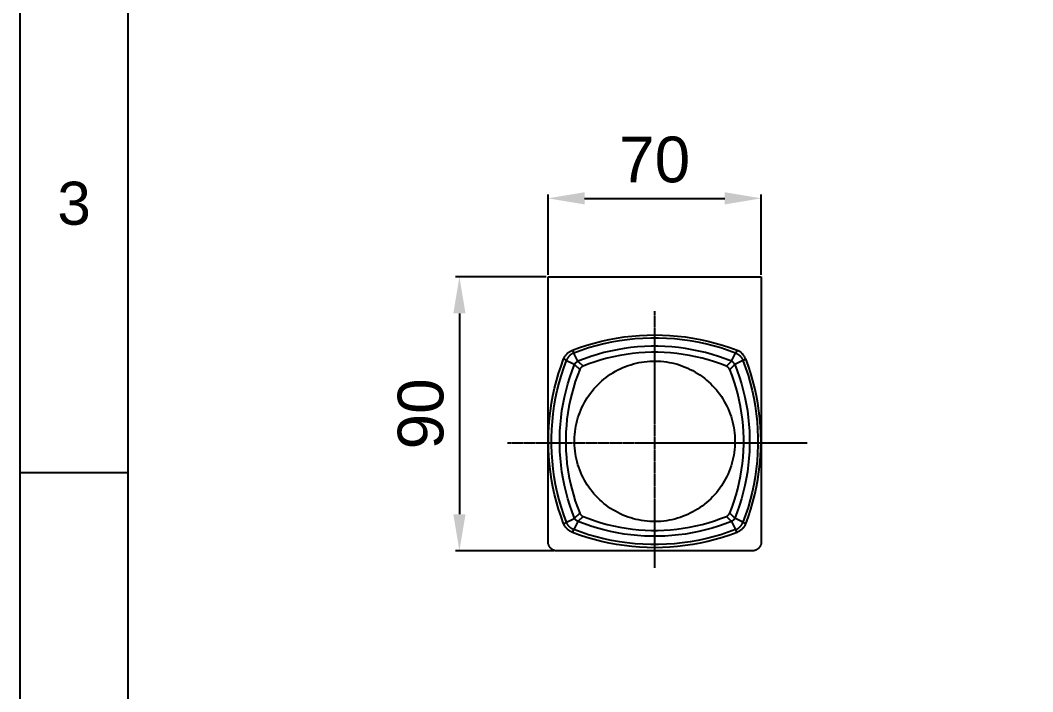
# Model space of a CAD drawing. Header units: millimetres. Extents: x 2219 to 3269, y 1238 to 2723.
# Drawn here: x 2218.7 to 2551.2, y 2085 to 2305.4 of the extents above; entities that cross this region are included whole.
import ezdxf

# ---------------------------------------------------------------- set-up
doc = ezdxf.new("R2010")
doc.units = ezdxf.units.MM
doc.linetypes.add('CENTER', pattern=[0.6, 0.375, -0.075, 0.075, -0.075])
for name, color, linetype in [('CEN2', 1, 'Continuous'), ('DIM2', 3, 'Continuous'), ('form22', 7, 'Continuous'), ('main', 7, 'Continuous')]:
    doc.layers.add(name, color=color, linetype=linetype)
doc.styles.get("Standard").update_dxf_attribs({"font": 'arial.ttf'})
doc.dimstyles.new('ISO-25', dxfattribs={"dimtxt": 2.5, "dimasz": 2.5, "dimexe": 1.25, "dimexo": 0.625, "dimtad": 1, "dimtxsty": 'Standard', "dimcen": 2.5, "dimadec": 0, "dimazin": 0, "dimtfac": 1, "dimtmove": 0, "dimatfit": 3, "dimfxl": 1, "dimarcsym": 0})

# ---------------------------------------------------------------- blocks, each defined once
blk = doc.blocks.new('*D38')
at = {"layer": 'Defpoints', "color": 0, "transparency": 16777216}
for p in [(2462.01, 2246.97), (2392.01, 2221.21), (2462.01, 2221.21)]:
    blk.add_point(p, dxfattribs=at)
at = {"layer": 'DIM2', "color": 0, "lineweight": -2, "transparency": 16777216}
for p, q in [((2392.01, 2221.83), (2392.01, 2248.22)), ((2462.01, 2221.83), (2462.01, 2248.22)), ((2404.01, 2246.97), (2450.01, 2246.97))]:
    blk.add_line(p, q, dxfattribs=at)
at = {"layer": 'DIM2', "color": 0, "transparency": 16777216}
for points in [[(2404.01, 2248.97), (2404.01, 2244.97), (2392.01, 2246.97)], [(2450.01, 2248.97), (2450.01, 2244.97), (2462.01, 2246.97)]]:
    blk.add_solid(points, dxfattribs=at)
at = {"layer": 'DIM2', "color": 0, "transparency": 16777216, "insert": (2427.01, 2259.63), "char_height": 15, "attachment_point": 5}
blk.add_mtext('70', dxfattribs=at)
blk = doc.blocks.new('*D39')
at = {"layer": 'Defpoints', "color": 0, "transparency": 16777216}
for p in [(2392.01, 2221.21), (2362.88, 2131.24), (2394.6, 2131.24)]:
    blk.add_point(p, dxfattribs=at)
at = {"layer": 'DIM2', "color": 0, "lineweight": -2, "transparency": 16777216}
for p, q in [((2391.39, 2221.21), (2361.63, 2221.21)), ((2362.88, 2209.21), (2362.88, 2143.24)), ((2393.97, 2131.24), (2361.63, 2131.24))]:
    blk.add_line(p, q, dxfattribs=at)
at = {"layer": 'DIM2', "color": 0, "transparency": 16777216}
for points in [[(2360.88, 2209.21), (2364.88, 2209.21), (2362.88, 2221.21)], [(2360.88, 2143.24), (2364.88, 2143.24), (2362.88, 2131.24)]]:
    blk.add_solid(points, dxfattribs=at)
at = {"layer": 'DIM2', "color": 0, "transparency": 16777216, "insert": (2350.22, 2176.22), "char_height": 15, "attachment_point": 5, "rotation": 90}
blk.add_mtext('90', dxfattribs=at)

msp = doc.modelspace()

# ---------------------------------------------------------------- linework, layer by layer
at = {"layer": 'CEN2', "linetype": 'CENTER'}
for p, q in [((2427.01, 2125.63), (2427.01, 2209.88)), ((2378.68, 2166.67), (2477.04, 2166.67))]:
    msp.add_line(p, q, dxfattribs=at)
at = {"layer": 'form22'}
for p, q in [((2254.01, 2687.19), (2254.01, 1273.05)), ((2254.01, 2156.89), (2218.65, 2156.89))]:
    msp.add_line(p, q, dxfattribs=at)
msp.add_lwpolyline([(2218.65, 2722.54), (3268.65, 2722.54), (3268.65, 1237.69), (2218.65, 1237.69)], close=True, dxfattribs=at)
msp.add_point((2254.01, 2156.89), dxfattribs=at)
at = {"layer": 'main'}
for p, q in [((2392.01, 2134.21), (2392.01, 2221.21)), ((2392.01, 2221.21), (2462.01, 2221.21)), ((2462.01, 2221.21), (2462.01, 2134.21)), ((2414.5, 2201.08), (2416.99, 2201.46)), ((2416.99, 2201.46), (2419.48, 2201.75)), ((2419.48, 2201.75), (2421.99, 2201.96)), ((2421.99, 2201.96), (2424.5, 2202.09)), ((2424.5, 2202.09), (2427.02, 2202.13)), ((2427.02, 2202.13), (2429.53, 2202.09)), ((2429.53, 2202.09), (2432.04, 2201.96)), ((2432.04, 2201.96), (2434.55, 2201.75)), ((2434.55, 2201.75), (2437.04, 2201.46)), ((2437.04, 2201.46), (2439.53, 2201.08)), ((2402.34, 2197.97), (2404.73, 2198.75)), ((2404.73, 2198.75), (2407.14, 2199.46)), ((2407.82, 2198.57), (2405.33, 2197.86)), ((2407.14, 2199.46), (2409.57, 2200.08)), ((2410.33, 2199.2), (2407.82, 2198.57)), ((2409.57, 2200.08), (2412.03, 2200.62)), ((2412.86, 2199.74), (2410.33, 2199.2)), ((2412.03, 2200.62), (2414.5, 2201.08)), ((2415.41, 2200.19), (2412.86, 2199.74)), ((2417.98, 2200.55), (2415.41, 2200.19)), ((2420.55, 2200.82), (2417.98, 2200.55)), ((2421.41, 2198.17), (2419.17, 2197.95)), ((2423.13, 2201), (2420.55, 2200.82)), ((2423.65, 2198.32), (2421.41, 2198.17)), ((2425.72, 2201.09), (2423.13, 2201)), ((2425.89, 2198.4), (2423.65, 2198.32)), ((2428.31, 2201.09), (2425.72, 2201.09)), ((2428.14, 2198.4), (2425.89, 2198.4)), ((2430.38, 2198.32), (2428.14, 2198.4)), ((2430.9, 2201), (2428.31, 2201.09)), ((2432.62, 2198.17), (2430.38, 2198.32)), ((2433.48, 2200.82), (2430.9, 2201)), ((2434.86, 2197.95), (2432.62, 2198.17)), ((2436.05, 2200.55), (2433.48, 2200.82)), ((2438.62, 2200.19), (2436.05, 2200.55)), ((2441.17, 2199.74), (2438.62, 2200.19)), ((2439.53, 2201.08), (2442, 2200.62)), ((2443.7, 2199.2), (2441.17, 2199.74)), ((2442, 2200.62), (2444.46, 2200.08)), ((2446.21, 2198.57), (2443.7, 2199.2)), ((2444.46, 2200.08), (2446.89, 2199.46)), ((2448.7, 2197.86), (2446.21, 2198.57)), ((2446.89, 2199.46), (2449.3, 2198.75)), ((2449.3, 2198.75), (2451.69, 2197.97)), ((2397.26, 2194.57), (2397.33, 2194.72)), ((2397.33, 2194.72), (2397.42, 2194.87)), ((2397.42, 2194.87), (2397.5, 2195.02)), ((2397.5, 2195.02), (2397.59, 2195.17)), ((2397.59, 2195.17), (2397.69, 2195.31)), ((2397.69, 2195.31), (2397.79, 2195.45)), ((2397.79, 2195.45), (2397.9, 2195.59)), ((2397.9, 2195.59), (2398.01, 2195.72)), ((2398.01, 2195.72), (2398.13, 2195.85)), ((2398.13, 2195.85), (2398.25, 2195.97)), ((2398.25, 2195.97), (2398.37, 2196.09)), ((2398.37, 2196.09), (2398.5, 2196.21)), ((2398.55, 2194.73), (2398.47, 2194.62)), ((2398.5, 2196.21), (2398.63, 2196.32)), ((2398.63, 2194.84), (2398.55, 2194.73)), ((2398.63, 2196.32), (2398.77, 2196.43)), ((2398.71, 2194.94), (2398.63, 2194.84)), ((2398.8, 2195.05), (2398.71, 2194.94)), ((2398.77, 2196.43), (2398.91, 2196.53)), ((2398.89, 2195.15), (2398.8, 2195.05)), ((2398.98, 2195.24), (2398.89, 2195.15)), ((2398.91, 2196.53), (2399.05, 2196.63)), ((2399.08, 2195.34), (2398.98, 2195.24)), ((2399.05, 2196.63), (2399.2, 2196.72)), ((2399.17, 2195.43), (2399.08, 2195.34)), ((2399.28, 2195.51), (2399.17, 2195.43)), ((2399.2, 2196.72), (2399.35, 2196.81)), ((2399.38, 2195.59), (2399.28, 2195.51)), ((2399.35, 2196.81), (2399.5, 2196.89)), ((2399.49, 2195.67), (2399.38, 2195.59)), ((2399.6, 2195.75), (2399.49, 2195.67)), ((2399.5, 2196.89), (2399.66, 2196.96)), ((2399.71, 2195.82), (2399.6, 2195.75)), ((2399.66, 2196.96), (2399.81, 2197.03)), ((2399.83, 2195.89), (2399.71, 2195.82)), ((2399.81, 2197.03), (2399.97, 2197.1)), ((2399.95, 2195.95), (2399.83, 2195.89)), ((2400.07, 2196.01), (2399.95, 2195.95)), ((2399.97, 2197.1), (2400.43, 2196.18)), ((2399.98, 2197.1), (2402.34, 2197.97)), ((2399.98, 2197.1), (2399.98, 2197.1)), ((2400.03, 2197.05), (2400.05, 2197.03)), ((2400.19, 2196.07), (2400.07, 2196.01)), ((2400.31, 2196.12), (2400.19, 2196.07)), ((2400.44, 2196.16), (2400.31, 2196.12)), ((2402.87, 2197.06), (2400.43, 2196.18)), ((2400.43, 2196.18), (2400.44, 2196.16)), ((2401.36, 2194.37), (2400.44, 2196.16)), ((2405.33, 2197.86), (2402.87, 2197.06)), ((2406.03, 2195.05), (2403.91, 2194.31)), ((2408.18, 2195.71), (2406.03, 2195.05)), ((2410.34, 2196.31), (2408.18, 2195.71)), ((2412.53, 2196.83), (2410.34, 2196.31)), ((2413.48, 2194.96), (2411.44, 2194.47)), ((2414.73, 2197.27), (2412.53, 2196.83)), ((2415.54, 2195.38), (2413.48, 2194.96)), ((2416.95, 2197.65), (2414.73, 2197.27)), ((2417.61, 2195.73), (2415.54, 2195.38)), ((2419.17, 2197.95), (2416.95, 2197.65)), ((2419.69, 2196.01), (2417.61, 2195.73)), ((2421.78, 2196.22), (2419.69, 2196.01)), ((2423.87, 2196.36), (2421.78, 2196.22)), ((2425.97, 2196.43), (2423.87, 2196.36)), ((2428.06, 2196.43), (2425.97, 2196.43)), ((2430.16, 2196.36), (2428.06, 2196.43)), ((2432.25, 2196.22), (2430.16, 2196.36)), ((2434.34, 2196.01), (2432.25, 2196.22)), ((2436.42, 2195.73), (2434.34, 2196.01)), ((2437.08, 2197.65), (2434.86, 2197.95)), ((2438.49, 2195.38), (2436.42, 2195.73)), ((2439.3, 2197.27), (2437.08, 2197.65)), ((2440.55, 2194.96), (2438.49, 2195.38)), ((2441.5, 2196.83), (2439.3, 2197.27)), ((2442.59, 2194.47), (2440.55, 2194.96)), ((2443.68, 2196.31), (2441.5, 2196.83)), ((2445.85, 2195.71), (2443.68, 2196.31)), ((2448, 2195.05), (2445.85, 2195.71)), ((2450.12, 2194.31), (2448, 2195.05)), ((2451.16, 2197.06), (2448.7, 2197.86)), ((2453.6, 2196.18), (2451.16, 2197.06)), ((2451.69, 2197.97), (2454.05, 2197.1)), ((2452.67, 2194.37), (2453.59, 2196.16)), ((2453.59, 2196.16), (2453.6, 2196.18)), ((2453.59, 2196.16), (2453.72, 2196.12)), ((2454.05, 2197.1), (2453.6, 2196.18)), ((2453.72, 2196.12), (2453.84, 2196.07)), ((2453.84, 2196.07), (2453.96, 2196.01)), ((2453.96, 2196.01), (2454.08, 2195.95)), ((2453.98, 2197.03), (2454, 2197.05)), ((2454.05, 2197.1), (2454.05, 2197.1)), ((2454.22, 2197.03), (2454.06, 2197.1)), ((2454.06, 2197.1), (2454.06, 2197.1)), ((2454.08, 2195.95), (2454.2, 2195.89)), ((2454.2, 2195.89), (2454.31, 2195.82)), ((2454.37, 2196.96), (2454.22, 2197.03)), ((2454.31, 2195.82), (2454.43, 2195.75)), ((2454.53, 2196.89), (2454.37, 2196.96)), ((2454.43, 2195.75), (2454.54, 2195.67)), ((2454.68, 2196.8), (2454.53, 2196.89)), ((2454.54, 2195.67), (2454.65, 2195.59)), ((2454.65, 2195.59), (2454.75, 2195.51)), ((2454.83, 2196.72), (2454.68, 2196.8)), ((2454.75, 2195.51), (2454.85, 2195.43)), ((2454.98, 2196.63), (2454.83, 2196.72)), ((2454.85, 2195.43), (2454.95, 2195.34)), ((2454.95, 2195.34), (2455.05, 2195.24)), ((2455.12, 2196.53), (2454.98, 2196.63)), ((2455.05, 2195.24), (2455.14, 2195.15)), ((2455.26, 2196.43), (2455.12, 2196.53)), ((2455.14, 2195.15), (2455.23, 2195.05)), ((2455.23, 2195.05), (2455.32, 2194.94)), ((2455.4, 2196.32), (2455.26, 2196.43)), ((2455.32, 2194.94), (2455.4, 2194.84)), ((2455.53, 2196.21), (2455.4, 2196.32)), ((2455.4, 2194.84), (2455.48, 2194.73)), ((2455.48, 2194.73), (2455.56, 2194.62)), ((2455.66, 2196.09), (2455.53, 2196.21)), ((2455.78, 2195.97), (2455.66, 2196.09)), ((2455.9, 2195.85), (2455.78, 2195.97)), ((2456.02, 2195.72), (2455.9, 2195.85)), ((2456.13, 2195.59), (2456.02, 2195.72)), ((2456.23, 2195.45), (2456.13, 2195.59)), ((2456.34, 2195.31), (2456.23, 2195.45)), ((2456.43, 2195.17), (2456.34, 2195.31)), ((2456.52, 2195.02), (2456.43, 2195.17)), ((2456.61, 2194.87), (2456.52, 2195.02)), ((2456.69, 2194.72), (2456.61, 2194.87)), ((2456.77, 2194.57), (2456.69, 2194.72)), ((2395.47, 2189.5), (2396.26, 2191.88)), ((2396.26, 2191.88), (2397.12, 2194.25)), ((2396.36, 2188.89), (2397.16, 2191.36)), ((2397.12, 2194.25), (2397.19, 2194.41)), ((2397.12, 2194.25), (2397.12, 2194.25)), ((2398.05, 2193.79), (2397.12, 2194.25)), ((2397.12, 2194.25), (2397.12, 2194.24)), ((2397.16, 2191.36), (2398.05, 2193.79)), ((2397.18, 2194.2), (2397.2, 2194.18)), ((2397.19, 2194.41), (2397.26, 2194.57)), ((2398.05, 2193.79), (2398.06, 2193.78)), ((2398.1, 2193.91), (2398.06, 2193.78)), ((2398.06, 2193.78), (2399.86, 2192.86)), ((2398.16, 2194.03), (2398.1, 2193.91)), ((2398.21, 2194.15), (2398.16, 2194.03)), ((2398.27, 2194.27), (2398.21, 2194.15)), ((2398.33, 2194.39), (2398.27, 2194.27)), ((2398.4, 2194.51), (2398.33, 2194.39)), ((2398.47, 2194.62), (2398.4, 2194.51)), ((2399.86, 2192.86), (2399.87, 2192.86)), ((2399.87, 2192.86), (2400.72, 2192.41)), ((2399.91, 2190.31), (2400.72, 2192.41)), ((2400.72, 2192.41), (2400.75, 2192.47)), ((2400.72, 2192.41), (2400.72, 2192.41)), ((2400.72, 2192.41), (2402.38, 2190.74)), ((2400.75, 2192.47), (2400.78, 2192.53)), ((2400.78, 2192.53), (2400.81, 2192.59)), ((2400.81, 2192.59), (2400.84, 2192.66)), ((2400.84, 2192.66), (2400.88, 2192.71)), ((2400.88, 2192.71), (2400.91, 2192.77)), ((2400.91, 2192.77), (2400.95, 2192.83)), ((2400.95, 2192.83), (2401, 2192.88)), ((2401, 2192.88), (2401.04, 2192.94)), ((2401.04, 2192.94), (2401.09, 2192.99)), ((2401.09, 2192.99), (2401.13, 2193.04)), ((2401.13, 2193.04), (2401.18, 2193.09)), ((2401.18, 2193.09), (2401.23, 2193.14)), ((2401.23, 2193.14), (2401.28, 2193.18)), ((2401.28, 2193.18), (2401.34, 2193.23)), ((2401.34, 2193.23), (2401.39, 2193.27)), ((2401.37, 2194.36), (2401.36, 2194.37)), ((2401.82, 2193.5), (2401.37, 2194.36)), ((2401.39, 2193.27), (2401.45, 2193.31)), ((2401.45, 2193.31), (2401.51, 2193.35)), ((2401.51, 2193.35), (2401.57, 2193.38)), ((2401.57, 2193.38), (2401.63, 2193.41)), ((2401.63, 2193.41), (2401.69, 2193.45)), ((2401.69, 2193.45), (2401.75, 2193.48)), ((2401.75, 2193.48), (2401.82, 2193.5)), ((2403.91, 2194.31), (2401.82, 2193.5)), ((2401.82, 2193.5), (2401.82, 2193.5)), ((2401.82, 2193.5), (2403.48, 2191.84)), ((2402.8, 2191.38), (2402.75, 2191.33)), ((2402.84, 2191.43), (2402.8, 2191.38)), ((2402.89, 2191.47), (2402.84, 2191.43)), ((2402.95, 2191.52), (2402.89, 2191.47)), ((2403, 2191.56), (2402.95, 2191.52)), ((2403.06, 2191.61), (2403, 2191.56)), ((2403.11, 2191.65), (2403.06, 2191.61)), ((2403.17, 2191.68), (2403.11, 2191.65)), ((2403.23, 2191.72), (2403.17, 2191.68)), ((2403.29, 2191.75), (2403.23, 2191.72)), ((2403.35, 2191.78), (2403.29, 2191.75)), ((2403.42, 2191.81), (2403.35, 2191.78)), ((2403.48, 2191.84), (2403.42, 2191.81)), ((2405.44, 2192.6), (2403.48, 2191.84)), ((2407.42, 2193.29), (2405.44, 2192.6)), ((2409.42, 2193.91), (2407.42, 2193.29)), ((2411.44, 2194.47), (2409.42, 2193.91)), ((2415.73, 2191.02), (2416.56, 2191.4)), ((2416.56, 2191.4), (2417.41, 2191.75)), ((2417.41, 2191.75), (2418.26, 2192.07)), ((2418.26, 2192.07), (2419.13, 2192.36)), ((2419.13, 2192.36), (2420.01, 2192.62)), ((2420.01, 2192.62), (2420.9, 2192.84)), ((2420.9, 2192.84), (2421.79, 2193.04)), ((2421.79, 2193.04), (2422.69, 2193.21)), ((2422.69, 2193.21), (2423.59, 2193.34)), ((2423.59, 2193.34), (2424.5, 2193.44)), ((2424.5, 2193.44), (2425.41, 2193.51)), ((2425.41, 2193.51), (2426.33, 2193.55)), ((2426.33, 2193.55), (2427.24, 2193.56)), ((2427.24, 2193.56), (2428.16, 2193.54)), ((2428.16, 2193.54), (2429.07, 2193.48)), ((2429.07, 2193.48), (2429.98, 2193.4)), ((2429.98, 2193.4), (2430.89, 2193.28)), ((2430.89, 2193.28), (2431.79, 2193.13)), ((2431.79, 2193.13), (2432.69, 2192.95)), ((2432.69, 2192.95), (2433.58, 2192.73)), ((2433.58, 2192.73), (2434.46, 2192.49)), ((2434.46, 2192.49), (2435.33, 2192.22)), ((2435.33, 2192.22), (2436.2, 2191.91)), ((2436.2, 2191.91), (2437.05, 2191.58)), ((2437.05, 2191.58), (2437.89, 2191.22)), ((2444.61, 2193.91), (2442.59, 2194.47)), ((2446.61, 2193.29), (2444.61, 2193.91)), ((2448.59, 2192.6), (2446.61, 2193.29)), ((2450.55, 2191.84), (2448.59, 2192.6)), ((2452.21, 2193.5), (2450.12, 2194.31)), ((2450.55, 2191.84), (2452.21, 2193.5)), ((2450.61, 2191.81), (2450.55, 2191.84)), ((2450.68, 2191.78), (2450.61, 2191.81)), ((2450.74, 2191.75), (2450.68, 2191.78)), ((2450.8, 2191.72), (2450.74, 2191.75)), ((2450.86, 2191.68), (2450.8, 2191.72)), ((2450.92, 2191.65), (2450.86, 2191.68)), ((2450.97, 2191.61), (2450.92, 2191.65)), ((2451.03, 2191.56), (2450.97, 2191.61)), ((2451.08, 2191.52), (2451.03, 2191.56)), ((2451.13, 2191.47), (2451.08, 2191.52)), ((2451.18, 2191.43), (2451.13, 2191.47)), ((2451.23, 2191.38), (2451.18, 2191.43)), ((2451.28, 2191.33), (2451.23, 2191.38)), ((2451.65, 2190.74), (2453.31, 2192.41)), ((2452.21, 2193.5), (2452.66, 2194.36)), ((2452.28, 2193.48), (2452.21, 2193.5)), ((2452.21, 2193.5), (2452.21, 2193.5)), ((2452.34, 2193.45), (2452.28, 2193.48)), ((2452.4, 2193.41), (2452.34, 2193.45)), ((2452.46, 2193.38), (2452.4, 2193.41)), ((2452.52, 2193.35), (2452.46, 2193.38)), ((2452.58, 2193.31), (2452.52, 2193.35)), ((2452.64, 2193.27), (2452.58, 2193.31)), ((2452.69, 2193.23), (2452.64, 2193.27)), ((2452.66, 2194.36), (2452.67, 2194.37)), ((2452.74, 2193.18), (2452.69, 2193.23)), ((2452.8, 2193.14), (2452.74, 2193.18)), ((2452.85, 2193.09), (2452.8, 2193.14)), ((2452.9, 2193.04), (2452.85, 2193.09)), ((2452.94, 2192.99), (2452.9, 2193.04)), ((2452.99, 2192.94), (2452.94, 2192.99)), ((2453.03, 2192.88), (2452.99, 2192.94)), ((2453.07, 2192.83), (2453.03, 2192.88)), ((2453.11, 2192.77), (2453.07, 2192.83)), ((2453.15, 2192.71), (2453.11, 2192.77)), ((2453.19, 2192.66), (2453.15, 2192.71)), ((2453.22, 2192.59), (2453.19, 2192.66)), ((2453.25, 2192.53), (2453.22, 2192.59)), ((2453.28, 2192.47), (2453.25, 2192.53)), ((2453.31, 2192.41), (2453.28, 2192.47)), ((2454.16, 2192.86), (2453.31, 2192.41)), ((2453.31, 2192.41), (2453.31, 2192.41)), ((2453.31, 2192.41), (2454.12, 2190.31)), ((2454.17, 2192.86), (2454.16, 2192.86)), ((2455.97, 2193.78), (2454.17, 2192.86)), ((2455.56, 2194.62), (2455.63, 2194.51)), ((2455.63, 2194.51), (2455.7, 2194.39)), ((2455.7, 2194.39), (2455.76, 2194.27)), ((2455.76, 2194.27), (2455.82, 2194.15)), ((2455.82, 2194.15), (2455.87, 2194.03)), ((2455.87, 2194.03), (2455.92, 2193.91)), ((2455.92, 2193.91), (2455.97, 2193.78)), ((2455.97, 2193.78), (2455.98, 2193.79)), ((2455.98, 2193.79), (2456.91, 2194.25)), ((2455.98, 2193.79), (2456.87, 2191.36)), ((2456.84, 2194.41), (2456.77, 2194.57)), ((2456.83, 2194.18), (2456.85, 2194.2)), ((2456.91, 2194.25), (2456.84, 2194.41)), ((2456.87, 2191.36), (2457.67, 2188.89)), ((2457.77, 2191.88), (2456.91, 2194.25)), ((2456.91, 2194.25), (2456.91, 2194.24)), ((2456.91, 2194.25), (2456.91, 2194.25)), ((2458.56, 2189.5), (2457.77, 2191.88)), ((2394.77, 2187.08), (2395.47, 2189.5)), ((2395.65, 2186.4), (2396.36, 2188.89)), ((2398.51, 2186.04), (2399.17, 2188.19)), ((2399.17, 2188.19), (2399.91, 2190.31)), ((2401.62, 2188.79), (2400.93, 2186.8)), ((2402.38, 2190.74), (2401.62, 2188.79)), ((2402.41, 2190.81), (2402.38, 2190.74)), ((2402.44, 2190.87), (2402.41, 2190.81)), ((2402.47, 2190.93), (2402.44, 2190.87)), ((2402.5, 2190.99), (2402.47, 2190.93)), ((2402.54, 2191.05), (2402.5, 2190.99)), ((2402.58, 2191.11), (2402.54, 2191.05)), ((2402.62, 2191.17), (2402.58, 2191.11)), ((2402.66, 2191.22), (2402.62, 2191.17)), ((2402.7, 2191.27), (2402.66, 2191.22)), ((2402.75, 2191.33), (2402.7, 2191.27)), ((2410.33, 2187.61), (2411.05, 2188.17)), ((2411.05, 2188.17), (2411.78, 2188.72)), ((2411.78, 2188.72), (2412.54, 2189.23)), ((2412.54, 2189.23), (2413.31, 2189.72)), ((2413.31, 2189.72), (2414.1, 2190.18)), ((2414.1, 2190.18), (2414.91, 2190.62)), ((2414.91, 2190.62), (2415.73, 2191.02)), ((2437.89, 2191.22), (2438.71, 2190.82)), ((2438.71, 2190.82), (2439.53, 2190.4)), ((2439.53, 2190.4), (2440.32, 2189.96)), ((2440.32, 2189.96), (2441.11, 2189.48)), ((2441.11, 2189.48), (2441.87, 2188.98)), ((2441.87, 2188.98), (2442.62, 2188.45)), ((2442.62, 2188.45), (2443.34, 2187.89)), ((2451.33, 2191.27), (2451.28, 2191.33)), ((2451.37, 2191.22), (2451.33, 2191.27)), ((2451.41, 2191.17), (2451.37, 2191.22)), ((2451.45, 2191.11), (2451.41, 2191.17)), ((2451.49, 2191.05), (2451.45, 2191.11)), ((2451.53, 2190.99), (2451.49, 2191.05)), ((2451.56, 2190.93), (2451.53, 2190.99)), ((2451.59, 2190.87), (2451.56, 2190.93)), ((2451.62, 2190.81), (2451.59, 2190.87)), ((2451.65, 2190.74), (2451.62, 2190.81)), ((2452.41, 2188.79), (2451.65, 2190.74)), ((2453.1, 2186.8), (2452.41, 2188.79)), ((2454.12, 2190.31), (2454.85, 2188.19)), ((2454.85, 2188.19), (2455.52, 2186.04)), ((2457.67, 2188.89), (2458.38, 2186.4)), ((2459.26, 2187.08), (2458.56, 2189.5)), ((2394.14, 2184.65), (2394.77, 2187.08)), ((2395.02, 2183.89), (2395.65, 2186.4)), ((2397.92, 2183.88), (2398.51, 2186.04)), ((2400.31, 2184.8), (2399.75, 2182.78)), ((2400.93, 2186.8), (2400.31, 2184.8)), ((2407.06, 2184.42), (2407.66, 2185.1)), ((2407.66, 2185.1), (2408.3, 2185.76)), ((2408.3, 2185.76), (2408.95, 2186.4)), ((2408.95, 2186.4), (2409.63, 2187.02)), ((2409.63, 2187.02), (2410.33, 2187.61)), ((2443.34, 2187.89), (2444.05, 2187.32)), ((2444.05, 2187.32), (2444.74, 2186.71)), ((2444.74, 2186.71), (2445.41, 2186.08)), ((2445.41, 2186.08), (2446.05, 2185.44)), ((2446.05, 2185.44), (2446.67, 2184.76)), ((2446.67, 2184.76), (2447.27, 2184.07)), ((2453.72, 2184.8), (2453.1, 2186.8)), ((2454.28, 2182.78), (2453.72, 2184.8)), ((2455.52, 2186.04), (2456.11, 2183.88)), ((2458.38, 2186.4), (2459.01, 2183.89)), ((2459.89, 2184.65), (2459.26, 2187.08)), ((2393.14, 2179.72), (2393.6, 2182.19)), ((2393.6, 2182.19), (2394.14, 2184.65)), ((2394.04, 2178.81), (2394.49, 2181.36)), ((2394.49, 2181.36), (2395.02, 2183.89)), ((2396.95, 2179.49), (2397.4, 2181.69)), ((2397.4, 2181.69), (2397.92, 2183.88)), ((2399.75, 2182.78), (2399.26, 2180.74)), ((2404.38, 2180.71), (2404.87, 2181.49)), ((2404.87, 2181.49), (2405.37, 2182.25)), ((2405.37, 2182.25), (2405.91, 2182.99)), ((2405.91, 2182.99), (2406.47, 2183.72)), ((2406.47, 2183.72), (2407.06, 2184.42)), ((2447.27, 2184.07), (2447.84, 2183.36)), ((2447.84, 2183.36), (2448.39, 2182.63)), ((2448.39, 2182.63), (2448.91, 2181.87)), ((2448.91, 2181.87), (2449.41, 2181.1)), ((2454.77, 2180.74), (2454.28, 2182.78)), ((2456.11, 2183.88), (2456.63, 2181.69)), ((2456.63, 2181.69), (2457.08, 2179.49)), ((2459.01, 2183.89), (2459.54, 2181.36)), ((2459.54, 2181.36), (2459.99, 2178.81)), ((2460.43, 2182.19), (2459.89, 2184.65)), ((2460.89, 2179.72), (2460.43, 2182.19)), ((2392.76, 2177.23), (2393.14, 2179.72)), ((2393.68, 2176.25), (2394.04, 2178.81)), ((2396.57, 2177.28), (2396.95, 2179.49)), ((2398.84, 2178.68), (2398.49, 2176.61)), ((2399.26, 2180.74), (2398.84, 2178.68)), ((2402.73, 2177.45), (2403.1, 2178.29)), ((2403.1, 2178.29), (2403.5, 2179.11)), ((2403.5, 2179.11), (2403.93, 2179.92)), ((2403.93, 2179.92), (2404.38, 2180.71)), ((2449.41, 2181.1), (2449.88, 2180.32)), ((2449.88, 2180.32), (2450.32, 2179.52)), ((2450.32, 2179.52), (2450.73, 2178.7)), ((2450.73, 2178.7), (2451.12, 2177.87)), ((2455.19, 2178.68), (2454.77, 2180.74)), ((2455.54, 2176.61), (2455.19, 2178.68)), ((2457.08, 2179.49), (2457.46, 2177.28)), ((2459.99, 2178.81), (2460.35, 2176.25)), ((2461.26, 2177.23), (2460.89, 2179.72)), ((2392.26, 2172.23), (2392.47, 2174.74)), ((2392.47, 2174.74), (2392.76, 2177.23)), ((2393.41, 2173.67), (2393.68, 2176.25)), ((2396.05, 2172.82), (2396.27, 2175.05)), ((2396.27, 2175.05), (2396.57, 2177.28)), ((2398.49, 2176.61), (2398.21, 2174.53)), ((2401.55, 2173.99), (2401.8, 2174.87)), ((2401.8, 2174.87), (2402.08, 2175.74)), ((2402.08, 2175.74), (2402.39, 2176.6)), ((2402.39, 2176.6), (2402.73, 2177.45)), ((2451.12, 2177.87), (2451.47, 2177.03)), ((2451.47, 2177.03), (2451.8, 2176.17)), ((2451.8, 2176.17), (2452.09, 2175.31)), ((2452.09, 2175.31), (2452.36, 2174.43)), ((2455.82, 2174.53), (2455.54, 2176.61)), ((2457.46, 2177.28), (2457.75, 2175.05)), ((2457.75, 2175.05), (2457.98, 2172.82)), ((2460.35, 2176.25), (2460.62, 2173.67)), ((2461.56, 2174.74), (2461.26, 2177.23)), ((2461.77, 2172.23), (2461.56, 2174.74)), ((2392.13, 2169.72), (2392.26, 2172.23)), ((2393.23, 2171.09), (2393.41, 2173.67)), ((2395.9, 2170.58), (2396.05, 2172.82)), ((2398, 2172.45), (2397.86, 2170.35)), ((2398.21, 2174.53), (2398, 2172.45)), ((2400.98, 2171.31), (2401.14, 2172.21)), ((2401.14, 2172.21), (2401.33, 2173.1)), ((2401.33, 2173.1), (2401.55, 2173.99)), ((2452.36, 2174.43), (2452.6, 2173.55)), ((2452.6, 2173.55), (2452.8, 2172.66)), ((2452.8, 2172.66), (2452.97, 2171.76)), ((2452.97, 2171.76), (2453.12, 2170.86)), ((2456.03, 2172.45), (2455.82, 2174.53)), ((2456.17, 2170.35), (2456.03, 2172.45)), ((2457.98, 2172.82), (2458.13, 2170.58)), ((2460.62, 2173.67), (2460.8, 2171.09)), ((2461.89, 2169.72), (2461.77, 2172.23)), ((2392.09, 2167.21), (2392.13, 2169.72)), ((2393.13, 2168.5), (2393.23, 2171.09)), ((2393.13, 2165.91), (2393.13, 2168.5)), ((2395.82, 2168.33), (2395.9, 2170.58)), ((2395.82, 2166.08), (2395.82, 2168.33)), ((2397.86, 2170.35), (2397.79, 2168.26)), ((2397.79, 2168.26), (2397.79, 2166.16)), ((2400.66, 2167.67), (2400.69, 2168.58)), ((2400.69, 2168.58), (2400.76, 2169.49)), ((2400.76, 2169.49), (2400.85, 2170.4)), ((2400.85, 2170.4), (2400.98, 2171.31)), ((2453.12, 2170.86), (2453.23, 2169.95)), ((2453.23, 2169.95), (2453.31, 2169.04)), ((2453.31, 2169.04), (2453.35, 2168.12)), ((2453.35, 2168.12), (2453.37, 2167.21)), ((2456.24, 2168.26), (2456.17, 2170.35)), ((2456.24, 2166.16), (2456.24, 2168.26)), ((2458.13, 2170.58), (2458.2, 2168.33)), ((2458.2, 2168.33), (2458.2, 2166.08)), ((2460.8, 2171.09), (2460.89, 2168.5)), ((2460.89, 2168.5), (2460.89, 2165.91)), ((2461.94, 2167.21), (2461.89, 2169.72)), ((2392.13, 2164.69), (2392.09, 2167.21)), ((2393.23, 2163.33), (2393.13, 2165.91)), ((2395.9, 2163.84), (2395.82, 2166.08)), ((2397.79, 2166.16), (2397.86, 2164.06)), ((2400.66, 2166.75), (2400.66, 2167.67)), ((2400.69, 2165.84), (2400.66, 2166.75)), ((2400.76, 2164.92), (2400.69, 2165.84)), ((2400.85, 2164.01), (2400.76, 2164.92)), ((2453.31, 2165.38), (2453.23, 2164.47)), ((2453.35, 2166.29), (2453.31, 2165.38)), ((2453.37, 2167.21), (2453.35, 2166.29)), ((2456.17, 2164.06), (2456.24, 2166.16)), ((2458.2, 2166.08), (2458.13, 2163.84)), ((2460.89, 2165.91), (2460.8, 2163.33)), ((2461.89, 2164.69), (2461.94, 2167.21)), ((2392.26, 2162.18), (2392.13, 2164.69)), ((2392.47, 2159.68), (2392.26, 2162.18)), ((2393.41, 2160.74), (2393.23, 2163.33)), ((2396.05, 2161.6), (2395.9, 2163.84)), ((2396.27, 2159.36), (2396.05, 2161.6)), ((2397.86, 2164.06), (2398, 2161.97)), ((2398, 2161.97), (2398.21, 2159.88)), ((2400.98, 2163.11), (2400.85, 2164.01)), ((2401.14, 2162.21), (2400.98, 2163.11)), ((2401.33, 2161.31), (2401.14, 2162.21)), ((2452.8, 2161.76), (2452.6, 2160.87)), ((2452.97, 2162.66), (2452.8, 2161.76)), ((2453.12, 2163.56), (2452.97, 2162.66)), ((2453.23, 2164.47), (2453.12, 2163.56)), ((2455.82, 2159.88), (2456.03, 2161.97)), ((2456.03, 2161.97), (2456.17, 2164.06)), ((2457.98, 2161.6), (2457.75, 2159.36)), ((2458.13, 2163.84), (2457.98, 2161.6)), ((2460.8, 2163.33), (2460.62, 2160.74)), ((2461.56, 2159.68), (2461.77, 2162.18)), ((2461.77, 2162.18), (2461.89, 2164.69)), ((2392.76, 2157.18), (2392.47, 2159.68)), ((2393.68, 2158.17), (2393.41, 2160.74)), ((2394.04, 2155.6), (2393.68, 2158.17)), ((2396.57, 2157.14), (2396.27, 2159.36)), ((2398.21, 2159.88), (2398.49, 2157.8)), ((2401.55, 2160.42), (2401.33, 2161.31)), ((2401.8, 2159.54), (2401.55, 2160.42)), ((2402.08, 2158.67), (2401.8, 2159.54)), ((2402.39, 2157.81), (2402.08, 2158.67)), ((2451.8, 2158.24), (2451.47, 2157.39)), ((2452.09, 2159.11), (2451.8, 2158.24)), ((2452.36, 2159.98), (2452.09, 2159.11)), ((2452.6, 2160.87), (2452.36, 2159.98)), ((2455.54, 2157.8), (2455.82, 2159.88)), ((2457.75, 2159.36), (2457.46, 2157.14)), ((2460.35, 2158.17), (2459.99, 2155.6)), ((2460.62, 2160.74), (2460.35, 2158.17)), ((2461.26, 2157.18), (2461.56, 2159.68)), ((2393.14, 2154.69), (2392.76, 2157.18)), ((2394.49, 2153.06), (2394.04, 2155.6)), ((2396.95, 2154.92), (2396.57, 2157.14)), ((2397.4, 2152.72), (2396.95, 2154.92)), ((2398.49, 2157.8), (2398.84, 2155.73)), ((2398.84, 2155.73), (2399.26, 2153.68)), ((2402.73, 2156.96), (2402.39, 2157.81)), ((2403.1, 2156.13), (2402.73, 2156.96)), ((2403.5, 2155.3), (2403.1, 2156.13)), ((2403.93, 2154.49), (2403.5, 2155.3)), ((2450.32, 2154.9), (2449.88, 2154.1)), ((2450.73, 2155.71), (2450.32, 2154.9)), ((2451.12, 2156.54), (2450.73, 2155.71)), ((2451.47, 2157.39), (2451.12, 2156.54)), ((2454.77, 2153.68), (2455.19, 2155.73)), ((2455.19, 2155.73), (2455.54, 2157.8)), ((2457.08, 2154.92), (2456.63, 2152.72)), ((2457.46, 2157.14), (2457.08, 2154.92)), ((2459.99, 2155.6), (2459.54, 2153.06)), ((2460.89, 2154.69), (2461.26, 2157.18)), ((2393.6, 2152.22), (2393.14, 2154.69)), ((2394.14, 2149.77), (2393.6, 2152.22)), ((2395.02, 2150.52), (2394.49, 2153.06)), ((2397.92, 2150.54), (2397.4, 2152.72)), ((2399.26, 2153.68), (2399.75, 2151.64)), ((2399.75, 2151.64), (2400.31, 2149.61)), ((2404.38, 2153.7), (2403.93, 2154.49)), ((2404.87, 2152.92), (2404.38, 2153.7)), ((2405.37, 2152.16), (2404.87, 2152.92)), ((2405.91, 2151.42), (2405.37, 2152.16)), ((2448.39, 2151.79), (2447.84, 2151.06)), ((2448.91, 2152.54), (2448.39, 2151.79)), ((2449.41, 2153.31), (2448.91, 2152.54)), ((2449.88, 2154.1), (2449.41, 2153.31)), ((2453.72, 2149.61), (2454.28, 2151.64)), ((2454.28, 2151.64), (2454.77, 2153.68)), ((2456.63, 2152.72), (2456.11, 2150.54)), ((2459.54, 2153.06), (2459.01, 2150.52)), ((2459.89, 2149.77), (2460.43, 2152.22)), ((2460.43, 2152.22), (2460.89, 2154.69)), ((2394.77, 2147.33), (2394.14, 2149.77)), ((2395.65, 2148.01), (2395.02, 2150.52)), ((2398.51, 2148.37), (2397.92, 2150.54)), ((2399.17, 2146.23), (2398.51, 2148.37)), ((2400.31, 2149.61), (2400.93, 2147.61)), ((2406.47, 2150.7), (2405.91, 2151.42)), ((2407.06, 2150), (2406.47, 2150.7)), ((2407.66, 2149.31), (2407.06, 2150)), ((2408.3, 2148.65), (2407.66, 2149.31)), ((2408.95, 2148.01), (2408.3, 2148.65)), ((2445.41, 2148.33), (2444.74, 2147.7)), ((2446.05, 2148.98), (2445.41, 2148.33)), ((2446.67, 2149.65), (2446.05, 2148.98)), ((2447.27, 2150.34), (2446.67, 2149.65)), ((2447.84, 2151.06), (2447.27, 2150.34)), ((2453.1, 2147.61), (2453.72, 2149.61)), ((2455.52, 2148.37), (2454.85, 2146.23)), ((2456.11, 2150.54), (2455.52, 2148.37)), ((2459.01, 2150.52), (2458.38, 2148.01)), ((2459.26, 2147.33), (2459.89, 2149.77)), ((2395.47, 2144.92), (2394.77, 2147.33)), ((2396.26, 2142.53), (2395.47, 2144.92)), ((2396.36, 2145.52), (2395.65, 2148.01)), ((2397.16, 2143.06), (2396.36, 2145.52)), ((2399.91, 2144.1), (2399.17, 2146.23)), ((2400.93, 2147.61), (2401.62, 2145.63)), ((2401.62, 2145.63), (2402.38, 2143.67)), ((2409.63, 2147.4), (2408.95, 2148.01)), ((2410.33, 2146.81), (2409.63, 2147.4)), ((2411.05, 2146.24), (2410.33, 2146.81)), ((2411.78, 2145.7), (2411.05, 2146.24)), ((2412.54, 2145.18), (2411.78, 2145.7)), ((2413.31, 2144.69), (2412.54, 2145.18)), ((2441.11, 2144.94), (2440.32, 2144.46)), ((2441.87, 2145.44), (2441.11, 2144.94)), ((2442.62, 2145.97), (2441.87, 2145.44)), ((2443.34, 2146.52), (2442.62, 2145.97)), ((2444.05, 2147.1), (2443.34, 2146.52)), ((2444.74, 2147.7), (2444.05, 2147.1)), ((2451.65, 2143.67), (2452.41, 2145.63)), ((2452.41, 2145.63), (2453.1, 2147.61)), ((2454.85, 2146.23), (2454.12, 2144.1)), ((2457.67, 2145.52), (2456.87, 2143.06)), ((2458.38, 2148.01), (2457.67, 2145.52)), ((2457.77, 2142.53), (2458.56, 2144.92)), ((2458.56, 2144.92), (2459.26, 2147.33)), ((2397.12, 2140.17), (2396.26, 2142.53)), ((2398.05, 2140.63), (2397.16, 2143.06)), ((2398.06, 2140.63), (2399.86, 2141.56)), ((2399.86, 2141.56), (2399.87, 2141.56)), ((2399.87, 2141.56), (2400.72, 2142.01)), ((2400.72, 2142.01), (2399.91, 2144.1)), ((2400.72, 2142.01), (2402.38, 2143.67)), ((2400.75, 2141.94), (2400.72, 2142.01)), ((2400.72, 2142.01), (2400.72, 2142.01)), ((2400.78, 2141.88), (2400.75, 2141.94)), ((2400.81, 2141.82), (2400.78, 2141.88)), ((2400.84, 2141.76), (2400.81, 2141.82)), ((2400.88, 2141.7), (2400.84, 2141.76)), ((2400.91, 2141.64), (2400.88, 2141.7)), ((2400.95, 2141.59), (2400.91, 2141.64)), ((2401, 2141.53), (2400.95, 2141.59)), ((2401.04, 2141.48), (2401, 2141.53)), ((2401.09, 2141.43), (2401.04, 2141.48)), ((2403.48, 2142.57), (2401.82, 2140.91)), ((2402.38, 2143.67), (2402.41, 2143.61)), ((2402.41, 2143.61), (2402.44, 2143.55)), ((2402.44, 2143.55), (2402.47, 2143.48)), ((2402.47, 2143.48), (2402.5, 2143.42)), ((2402.5, 2143.42), (2402.54, 2143.36)), ((2402.54, 2143.36), (2402.58, 2143.31)), ((2402.58, 2143.31), (2402.62, 2143.25)), ((2402.62, 2143.25), (2402.66, 2143.19)), ((2402.66, 2143.19), (2402.7, 2143.14)), ((2402.7, 2143.14), (2402.75, 2143.09)), ((2402.75, 2143.09), (2402.8, 2143.04)), ((2402.8, 2143.04), (2402.84, 2142.99)), ((2402.84, 2142.99), (2402.89, 2142.94)), ((2402.89, 2142.94), (2402.95, 2142.9)), ((2402.95, 2142.9), (2403, 2142.85)), ((2403, 2142.85), (2403.06, 2142.81)), ((2403.06, 2142.81), (2403.11, 2142.77)), ((2403.11, 2142.77), (2403.17, 2142.73)), ((2403.17, 2142.73), (2403.23, 2142.7)), ((2403.23, 2142.7), (2403.29, 2142.66)), ((2403.29, 2142.66), (2403.35, 2142.63)), ((2403.35, 2142.63), (2403.42, 2142.6)), ((2403.42, 2142.6), (2403.48, 2142.57)), ((2403.48, 2142.57), (2405.44, 2141.82)), ((2405.44, 2141.82), (2407.42, 2141.13)), ((2414.1, 2144.23), (2413.31, 2144.69)), ((2414.91, 2143.8), (2414.1, 2144.23)), ((2415.73, 2143.39), (2414.91, 2143.8)), ((2416.56, 2143.01), (2415.73, 2143.39)), ((2417.41, 2142.67), (2416.56, 2143.01)), ((2418.26, 2142.35), (2417.41, 2142.67)), ((2419.13, 2142.06), (2418.26, 2142.35)), ((2420.01, 2141.8), (2419.13, 2142.06)), ((2420.9, 2141.57), (2420.01, 2141.8)), ((2421.79, 2141.38), (2420.9, 2141.57)), ((2432.69, 2141.47), (2431.79, 2141.29)), ((2433.58, 2141.68), (2432.69, 2141.47)), ((2434.46, 2141.93), (2433.58, 2141.68)), ((2435.33, 2142.2), (2434.46, 2141.93)), ((2436.2, 2142.5), (2435.33, 2142.2)), ((2437.05, 2142.84), (2436.2, 2142.5)), ((2437.89, 2143.2), (2437.05, 2142.84)), ((2438.71, 2143.59), (2437.89, 2143.2)), ((2439.53, 2144.01), (2438.71, 2143.59)), ((2440.32, 2144.46), (2439.53, 2144.01)), ((2446.61, 2141.13), (2448.59, 2141.82)), ((2448.59, 2141.82), (2450.55, 2142.57)), ((2450.55, 2142.57), (2450.61, 2142.6)), ((2450.55, 2142.57), (2452.21, 2140.91)), ((2450.61, 2142.6), (2450.68, 2142.63)), ((2450.68, 2142.63), (2450.74, 2142.66)), ((2450.74, 2142.66), (2450.8, 2142.7)), ((2450.8, 2142.7), (2450.86, 2142.73)), ((2450.86, 2142.73), (2450.92, 2142.77)), ((2450.92, 2142.77), (2450.97, 2142.81)), ((2450.97, 2142.81), (2451.03, 2142.85)), ((2451.03, 2142.85), (2451.08, 2142.9)), ((2451.08, 2142.9), (2451.13, 2142.94)), ((2451.13, 2142.94), (2451.18, 2142.99)), ((2451.18, 2142.99), (2451.23, 2143.04)), ((2451.23, 2143.04), (2451.28, 2143.09)), ((2451.28, 2143.09), (2451.33, 2143.14)), ((2451.33, 2143.14), (2451.37, 2143.19)), ((2451.37, 2143.19), (2451.41, 2143.25)), ((2451.41, 2143.25), (2451.45, 2143.31)), ((2451.45, 2143.31), (2451.49, 2143.36)), ((2451.49, 2143.36), (2451.53, 2143.42)), ((2451.53, 2143.42), (2451.56, 2143.48)), ((2451.56, 2143.48), (2451.59, 2143.55)), ((2451.59, 2143.55), (2451.62, 2143.61)), ((2451.62, 2143.61), (2451.65, 2143.67)), ((2453.31, 2142.01), (2451.65, 2143.67)), ((2452.99, 2141.48), (2452.94, 2141.43)), ((2453.03, 2141.53), (2452.99, 2141.48)), ((2453.07, 2141.59), (2453.03, 2141.53)), ((2453.11, 2141.64), (2453.07, 2141.59)), ((2453.15, 2141.7), (2453.11, 2141.64)), ((2453.19, 2141.76), (2453.15, 2141.7)), ((2453.22, 2141.82), (2453.19, 2141.76)), ((2453.25, 2141.88), (2453.22, 2141.82)), ((2453.28, 2141.94), (2453.25, 2141.88)), ((2453.31, 2142.01), (2453.28, 2141.94)), ((2454.12, 2144.1), (2453.31, 2142.01)), ((2453.31, 2142.01), (2453.31, 2142.01)), ((2454.16, 2141.56), (2453.31, 2142.01)), ((2454.17, 2141.56), (2454.16, 2141.56)), ((2455.97, 2140.63), (2454.17, 2141.56)), ((2456.87, 2143.06), (2455.98, 2140.63)), ((2456.91, 2140.17), (2457.77, 2142.53)), ((2397.12, 2140.17), (2398.05, 2140.63)), ((2397.12, 2140.17), (2397.12, 2140.17)), ((2397.19, 2140.01), (2397.12, 2140.17)), ((2397.12, 2140.17), (2397.12, 2140.17)), ((2397.2, 2140.24), (2397.18, 2140.22)), ((2397.26, 2139.85), (2397.19, 2140.01)), ((2397.34, 2139.69), (2397.26, 2139.85)), ((2397.42, 2139.54), (2397.34, 2139.69)), ((2397.5, 2139.39), (2397.42, 2139.54)), ((2397.6, 2139.25), (2397.5, 2139.39)), ((2397.69, 2139.1), (2397.6, 2139.25)), ((2397.79, 2138.96), (2397.69, 2139.1)), ((2397.9, 2138.83), (2397.79, 2138.96)), ((2398.01, 2138.69), (2397.9, 2138.83)), ((2398.13, 2138.57), (2398.01, 2138.69)), ((2398.05, 2140.63), (2398.06, 2140.63)), ((2398.1, 2140.51), (2398.06, 2140.63)), ((2398.16, 2140.38), (2398.1, 2140.51)), ((2398.25, 2138.44), (2398.13, 2138.57)), ((2398.21, 2140.26), (2398.16, 2140.38)), ((2398.27, 2140.14), (2398.21, 2140.26)), ((2398.37, 2138.32), (2398.25, 2138.44)), ((2398.33, 2140.02), (2398.27, 2140.14)), ((2398.4, 2139.91), (2398.33, 2140.02)), ((2398.5, 2138.21), (2398.37, 2138.32)), ((2398.47, 2139.79), (2398.4, 2139.91)), ((2398.55, 2139.68), (2398.47, 2139.79)), ((2398.63, 2138.09), (2398.5, 2138.21)), ((2398.63, 2139.58), (2398.55, 2139.68)), ((2398.71, 2139.47), (2398.63, 2139.58)), ((2398.8, 2139.37), (2398.71, 2139.47)), ((2398.89, 2139.27), (2398.8, 2139.37)), ((2398.98, 2139.17), (2398.89, 2139.27)), ((2399.08, 2139.08), (2398.98, 2139.17)), ((2399.17, 2138.99), (2399.08, 2139.08)), ((2399.28, 2138.9), (2399.17, 2138.99)), ((2399.38, 2138.82), (2399.28, 2138.9)), ((2399.49, 2138.74), (2399.38, 2138.82)), ((2399.6, 2138.67), (2399.49, 2138.74)), ((2399.71, 2138.59), (2399.6, 2138.67)), ((2399.83, 2138.53), (2399.71, 2138.59)), ((2399.95, 2138.46), (2399.83, 2138.53)), ((2400.07, 2138.4), (2399.95, 2138.46)), ((2399.98, 2137.31), (2400.43, 2138.24)), ((2400.19, 2138.35), (2400.07, 2138.4)), ((2400.31, 2138.3), (2400.19, 2138.35)), ((2400.44, 2138.25), (2400.31, 2138.3)), ((2400.43, 2138.24), (2400.44, 2138.25)), ((2402.87, 2137.35), (2400.43, 2138.24)), ((2401.36, 2140.05), (2400.44, 2138.25)), ((2401.13, 2141.37), (2401.09, 2141.43)), ((2401.18, 2141.33), (2401.13, 2141.37)), ((2401.23, 2141.28), (2401.18, 2141.33)), ((2401.28, 2141.23), (2401.23, 2141.28)), ((2401.34, 2141.19), (2401.28, 2141.23)), ((2401.39, 2141.15), (2401.34, 2141.19)), ((2401.37, 2140.06), (2401.36, 2140.05)), ((2401.82, 2140.91), (2401.37, 2140.06)), ((2401.45, 2141.11), (2401.39, 2141.15)), ((2401.51, 2141.07), (2401.45, 2141.11)), ((2401.57, 2141.03), (2401.51, 2141.07)), ((2401.63, 2141), (2401.57, 2141.03)), ((2401.69, 2140.97), (2401.63, 2141)), ((2401.75, 2140.94), (2401.69, 2140.97)), ((2401.82, 2140.91), (2401.75, 2140.94)), ((2403.91, 2140.11), (2401.82, 2140.91)), ((2401.82, 2140.91), (2401.82, 2140.91)), ((2406.03, 2139.37), (2403.91, 2140.11)), ((2408.18, 2138.7), (2406.03, 2139.37)), ((2407.42, 2141.13), (2409.42, 2140.5)), ((2410.34, 2138.11), (2408.18, 2138.7)), ((2409.42, 2140.5), (2411.44, 2139.94)), ((2411.44, 2139.94), (2413.48, 2139.46)), ((2413.48, 2139.46), (2415.54, 2139.04)), ((2415.54, 2139.04), (2417.61, 2138.68)), ((2417.61, 2138.68), (2419.69, 2138.4)), ((2419.69, 2138.4), (2421.78, 2138.19)), ((2421.78, 2138.19), (2423.87, 2138.05)), ((2422.69, 2141.21), (2421.79, 2141.38)), ((2423.59, 2141.08), (2422.69, 2141.21)), ((2424.5, 2140.97), (2423.59, 2141.08)), ((2425.41, 2140.9), (2424.5, 2140.97)), ((2426.33, 2140.86), (2425.41, 2140.9)), ((2427.24, 2140.85), (2426.33, 2140.86)), ((2428.16, 2140.88), (2427.24, 2140.85)), ((2429.07, 2140.93), (2428.16, 2140.88)), ((2429.98, 2141.02), (2429.07, 2140.93)), ((2430.89, 2141.14), (2429.98, 2141.02)), ((2430.16, 2138.05), (2432.25, 2138.19)), ((2431.79, 2141.29), (2430.89, 2141.14)), ((2432.25, 2138.19), (2434.34, 2138.4)), ((2434.34, 2138.4), (2436.42, 2138.68)), ((2436.42, 2138.68), (2438.49, 2139.04)), ((2438.49, 2139.04), (2440.55, 2139.46)), ((2440.55, 2139.46), (2442.59, 2139.94)), ((2442.59, 2139.94), (2444.61, 2140.5)), ((2445.85, 2138.7), (2443.68, 2138.11)), ((2444.61, 2140.5), (2446.61, 2141.13)), ((2448, 2139.37), (2445.85, 2138.7)), ((2450.12, 2140.11), (2448, 2139.37)), ((2452.21, 2140.91), (2450.12, 2140.11)), ((2453.6, 2138.24), (2451.16, 2137.35)), ((2452.28, 2140.94), (2452.21, 2140.91)), ((2452.21, 2140.91), (2452.66, 2140.06)), ((2452.21, 2140.91), (2452.21, 2140.91)), ((2452.34, 2140.97), (2452.28, 2140.94)), ((2452.4, 2141), (2452.34, 2140.97)), ((2452.46, 2141.03), (2452.4, 2141)), ((2452.52, 2141.07), (2452.46, 2141.03)), ((2452.58, 2141.11), (2452.52, 2141.07)), ((2452.64, 2141.15), (2452.58, 2141.11)), ((2452.69, 2141.19), (2452.64, 2141.15)), ((2452.66, 2140.06), (2452.67, 2140.05)), ((2452.67, 2140.05), (2453.59, 2138.25)), ((2452.74, 2141.23), (2452.69, 2141.19)), ((2452.8, 2141.28), (2452.74, 2141.23)), ((2452.85, 2141.33), (2452.8, 2141.28)), ((2452.9, 2141.37), (2452.85, 2141.33)), ((2452.94, 2141.43), (2452.9, 2141.37)), ((2453.59, 2138.25), (2453.72, 2138.3)), ((2453.59, 2138.25), (2453.6, 2138.24)), ((2454.05, 2137.32), (2453.6, 2138.24)), ((2453.72, 2138.3), (2453.84, 2138.35)), ((2453.84, 2138.35), (2453.96, 2138.4)), ((2453.96, 2138.4), (2454.08, 2138.46)), ((2454.08, 2138.46), (2454.2, 2138.53)), ((2454.2, 2138.53), (2454.31, 2138.59)), ((2454.31, 2138.59), (2454.43, 2138.67)), ((2454.43, 2138.67), (2454.54, 2138.74)), ((2454.54, 2138.74), (2454.65, 2138.82)), ((2454.65, 2138.82), (2454.75, 2138.9)), ((2454.75, 2138.9), (2454.85, 2138.99)), ((2454.85, 2138.99), (2454.95, 2139.08)), ((2454.95, 2139.08), (2455.05, 2139.17)), ((2455.05, 2139.17), (2455.14, 2139.27)), ((2455.14, 2139.27), (2455.23, 2139.37)), ((2455.23, 2139.37), (2455.32, 2139.47)), ((2455.32, 2139.47), (2455.4, 2139.58)), ((2455.4, 2139.58), (2455.48, 2139.68)), ((2455.53, 2138.21), (2455.4, 2138.09)), ((2455.48, 2139.68), (2455.56, 2139.79)), ((2455.66, 2138.32), (2455.53, 2138.21)), ((2455.56, 2139.79), (2455.63, 2139.91)), ((2455.63, 2139.91), (2455.7, 2140.02)), ((2455.78, 2138.44), (2455.66, 2138.32)), ((2455.7, 2140.02), (2455.76, 2140.14)), ((2455.76, 2140.14), (2455.82, 2140.26)), ((2455.9, 2138.57), (2455.78, 2138.44)), ((2455.82, 2140.26), (2455.87, 2140.38)), ((2455.87, 2140.38), (2455.92, 2140.51)), ((2456.02, 2138.69), (2455.9, 2138.57)), ((2455.92, 2140.51), (2455.97, 2140.63)), ((2455.98, 2140.63), (2455.97, 2140.63)), ((2455.98, 2140.63), (2456.91, 2140.17)), ((2456.13, 2138.83), (2456.02, 2138.69)), ((2456.23, 2138.96), (2456.13, 2138.83)), ((2456.34, 2139.1), (2456.23, 2138.96)), ((2456.43, 2139.25), (2456.34, 2139.1)), ((2456.52, 2139.39), (2456.43, 2139.25)), ((2456.61, 2139.54), (2456.52, 2139.39)), ((2456.69, 2139.69), (2456.61, 2139.54)), ((2456.77, 2139.85), (2456.69, 2139.69)), ((2456.84, 2140.01), (2456.77, 2139.85)), ((2456.85, 2140.22), (2456.83, 2140.24)), ((2456.91, 2140.17), (2456.84, 2140.01)), ((2456.91, 2140.17), (2456.91, 2140.17)), ((2456.91, 2140.17), (2456.91, 2140.17)), ((2398.77, 2137.99), (2398.63, 2138.09)), ((2398.91, 2137.89), (2398.77, 2137.99)), ((2399.05, 2137.79), (2398.91, 2137.89)), ((2399.2, 2137.7), (2399.05, 2137.79)), ((2399.35, 2137.61), (2399.2, 2137.7)), ((2399.5, 2137.53), (2399.35, 2137.61)), ((2399.66, 2137.45), (2399.5, 2137.53)), ((2399.81, 2137.38), (2399.66, 2137.45)), ((2399.97, 2137.32), (2399.81, 2137.38)), ((2399.97, 2137.32), (2399.97, 2137.32)), ((2399.98, 2137.31), (2399.98, 2137.31)), ((2402.34, 2136.45), (2399.98, 2137.31)), ((2400.05, 2137.39), (2400.03, 2137.37)), ((2404.72, 2135.67), (2402.34, 2136.45)), ((2405.33, 2136.56), (2402.87, 2137.35)), ((2407.14, 2134.96), (2404.72, 2135.67)), ((2407.82, 2135.84), (2405.33, 2136.56)), ((2409.57, 2134.34), (2407.14, 2134.96)), ((2410.33, 2135.22), (2407.82, 2135.84)), ((2412.86, 2134.68), (2410.33, 2135.22)), ((2412.53, 2137.59), (2410.34, 2138.11)), ((2414.73, 2137.14), (2412.53, 2137.59)), ((2416.95, 2136.77), (2414.73, 2137.14)), ((2419.17, 2136.47), (2416.95, 2136.77)), ((2421.41, 2136.24), (2419.17, 2136.47)), ((2423.65, 2136.09), (2421.41, 2136.24)), ((2425.89, 2136.02), (2423.65, 2136.09)), ((2423.87, 2138.05), (2425.97, 2137.98)), ((2428.14, 2136.02), (2425.89, 2136.02)), ((2425.97, 2137.98), (2428.06, 2137.98)), ((2428.06, 2137.98), (2430.16, 2138.05)), ((2430.38, 2136.09), (2428.14, 2136.02)), ((2432.62, 2136.24), (2430.38, 2136.09)), ((2434.86, 2136.47), (2432.62, 2136.24)), ((2437.08, 2136.77), (2434.86, 2136.47)), ((2439.3, 2137.14), (2437.08, 2136.77)), ((2441.5, 2137.59), (2439.3, 2137.14)), ((2443.7, 2135.22), (2441.17, 2134.68)), ((2443.68, 2138.11), (2441.5, 2137.59)), ((2446.21, 2135.84), (2443.7, 2135.22)), ((2446.89, 2134.96), (2444.45, 2134.34)), ((2448.7, 2136.56), (2446.21, 2135.84)), ((2449.3, 2135.66), (2446.89, 2134.96)), ((2451.16, 2137.35), (2448.7, 2136.56)), ((2451.69, 2136.45), (2449.3, 2135.66)), ((2454.05, 2137.31), (2451.69, 2136.45)), ((2454, 2137.37), (2453.98, 2137.39)), ((2454.06, 2137.32), (2454.05, 2137.32)), ((2454.05, 2137.31), (2454.05, 2137.31)), ((2454.22, 2137.38), (2454.06, 2137.32)), ((2454.37, 2137.45), (2454.22, 2137.38)), ((2454.53, 2137.53), (2454.37, 2137.45)), ((2454.68, 2137.61), (2454.53, 2137.53)), ((2454.83, 2137.7), (2454.68, 2137.61)), ((2454.98, 2137.79), (2454.83, 2137.7)), ((2455.12, 2137.89), (2454.98, 2137.79)), ((2455.26, 2137.99), (2455.12, 2137.89)), ((2455.4, 2138.09), (2455.26, 2137.99)), ((2392.02, 2134.1), (2392.01, 2134.21)), ((2392.02, 2134), (2392.02, 2134.1)), ((2392.03, 2133.89), (2392.02, 2134)), ((2392.04, 2133.79), (2392.03, 2133.89)), ((2392.06, 2133.69), (2392.04, 2133.79)), ((2392.08, 2133.58), (2392.06, 2133.69)), ((2392.1, 2133.48), (2392.08, 2133.58)), ((2392.13, 2133.38), (2392.1, 2133.48)), ((2392.16, 2133.28), (2392.13, 2133.38)), ((2392.2, 2133.18), (2392.16, 2133.28)), ((2392.23, 2133.08), (2392.2, 2133.18)), ((2392.27, 2132.99), (2392.23, 2133.08)), ((2392.32, 2132.89), (2392.27, 2132.99)), ((2392.37, 2132.8), (2392.32, 2132.89)), ((2392.42, 2132.71), (2392.37, 2132.8)), ((2392.47, 2132.62), (2392.42, 2132.71)), ((2392.53, 2132.53), (2392.47, 2132.62)), ((2392.59, 2132.44), (2392.53, 2132.53)), ((2392.65, 2132.36), (2392.59, 2132.44)), ((2392.72, 2132.28), (2392.65, 2132.36)), ((2392.79, 2132.2), (2392.72, 2132.28)), ((2392.86, 2132.12), (2392.79, 2132.2)), ((2392.93, 2132.05), (2392.86, 2132.12)), ((2393.01, 2131.98), (2392.93, 2132.05)), ((2393.09, 2131.91), (2393.01, 2131.98)), ((2393.17, 2131.84), (2393.09, 2131.91)), ((2393.25, 2131.78), (2393.17, 2131.84)), ((2393.34, 2131.72), (2393.25, 2131.78)), ((2393.42, 2131.66), (2393.34, 2131.72)), ((2393.51, 2131.61), (2393.42, 2131.66)), ((2393.61, 2131.56), (2393.51, 2131.61)), ((2393.7, 2131.51), (2393.61, 2131.56)), ((2393.79, 2131.47), (2393.7, 2131.51)), ((2412.03, 2133.79), (2409.57, 2134.34)), ((2414.5, 2133.33), (2412.03, 2133.79)), ((2415.41, 2134.23), (2412.86, 2134.68)), ((2416.99, 2132.96), (2414.5, 2133.33)), ((2417.98, 2133.87), (2415.41, 2134.23)), ((2419.48, 2132.66), (2416.99, 2132.96)), ((2420.55, 2133.6), (2417.98, 2133.87)), ((2421.99, 2132.45), (2419.48, 2132.66)), ((2423.13, 2133.42), (2420.55, 2133.6)), ((2424.5, 2132.33), (2421.99, 2132.45)), ((2425.72, 2133.33), (2423.13, 2133.42)), ((2427.01, 2132.29), (2424.5, 2132.33)), ((2428.31, 2133.33), (2425.72, 2133.33)), ((2429.53, 2132.33), (2427.01, 2132.29)), ((2430.9, 2133.42), (2428.31, 2133.33)), ((2432.04, 2132.45), (2429.53, 2132.33)), ((2433.48, 2133.6), (2430.9, 2133.42)), ((2434.54, 2132.66), (2432.04, 2132.45)), ((2436.05, 2133.87), (2433.48, 2133.6)), ((2437.04, 2132.96), (2434.54, 2132.66)), ((2438.62, 2134.23), (2436.05, 2133.87)), ((2439.53, 2133.33), (2437.04, 2132.96)), ((2441.17, 2134.68), (2438.62, 2134.23)), ((2442, 2133.79), (2439.53, 2133.33)), ((2444.45, 2134.34), (2442, 2133.79)), ((2460.33, 2131.51), (2460.23, 2131.47)), ((2460.42, 2131.56), (2460.33, 2131.51)), ((2460.51, 2131.61), (2460.42, 2131.56)), ((2460.6, 2131.66), (2460.51, 2131.61)), ((2460.69, 2131.72), (2460.6, 2131.66)), ((2460.78, 2131.78), (2460.69, 2131.72)), ((2460.86, 2131.84), (2460.78, 2131.78)), ((2460.94, 2131.91), (2460.86, 2131.84)), ((2461.02, 2131.98), (2460.94, 2131.91)), ((2461.1, 2132.05), (2461.02, 2131.98)), ((2461.17, 2132.12), (2461.1, 2132.05)), ((2461.24, 2132.2), (2461.17, 2132.12)), ((2461.31, 2132.28), (2461.24, 2132.2)), ((2461.38, 2132.36), (2461.31, 2132.28)), ((2461.44, 2132.44), (2461.38, 2132.36)), ((2461.5, 2132.53), (2461.44, 2132.44)), ((2461.56, 2132.62), (2461.5, 2132.53)), ((2461.61, 2132.71), (2461.56, 2132.62)), ((2461.66, 2132.8), (2461.61, 2132.71)), ((2461.71, 2132.89), (2461.66, 2132.8)), ((2461.76, 2132.99), (2461.71, 2132.89)), ((2461.8, 2133.08), (2461.76, 2132.99)), ((2461.83, 2133.18), (2461.8, 2133.08)), ((2461.87, 2133.28), (2461.83, 2133.18)), ((2461.9, 2133.38), (2461.87, 2133.28)), ((2461.93, 2133.48), (2461.9, 2133.38)), ((2461.95, 2133.58), (2461.93, 2133.48)), ((2461.97, 2133.69), (2461.95, 2133.58)), ((2461.99, 2133.79), (2461.97, 2133.69)), ((2462, 2133.89), (2461.99, 2133.79)), ((2462.01, 2134), (2462, 2133.89)), ((2462.01, 2134.21), (2462.01, 2134.1)), ((2462.01, 2134.1), (2462.01, 2134)), ((2393.89, 2131.43), (2393.79, 2131.47)), ((2393.99, 2131.39), (2393.89, 2131.43)), ((2394.09, 2131.35), (2393.99, 2131.39)), ((2394.19, 2131.32), (2394.09, 2131.35)), ((2394.29, 2131.3), (2394.19, 2131.32)), ((2394.39, 2131.27), (2394.29, 2131.3)), ((2394.49, 2131.25), (2394.39, 2131.27)), ((2394.6, 2131.24), (2394.49, 2131.25)), ((2394.7, 2131.22), (2394.6, 2131.24)), ((2394.81, 2131.22), (2394.7, 2131.22)), ((2394.91, 2131.21), (2394.81, 2131.22)), ((2395.01, 2131.21), (2394.91, 2131.21)), ((2459.01, 2131.21), (2395.01, 2131.21)), ((2459.12, 2131.21), (2459.01, 2131.21)), ((2459.22, 2131.22), (2459.12, 2131.21)), ((2459.33, 2131.22), (2459.22, 2131.22)), ((2459.43, 2131.24), (2459.33, 2131.22)), ((2459.54, 2131.25), (2459.43, 2131.24)), ((2459.64, 2131.27), (2459.54, 2131.25)), ((2459.74, 2131.3), (2459.64, 2131.27)), ((2459.84, 2131.32), (2459.74, 2131.3)), ((2459.94, 2131.35), (2459.84, 2131.32)), ((2460.04, 2131.39), (2459.94, 2131.35)), ((2460.14, 2131.43), (2460.04, 2131.39)), ((2460.23, 2131.47), (2460.14, 2131.43))]:
    msp.add_line(p, q, dxfattribs=at)

# ---------------------------------------------------------------- texts
at = {"layer": 'form22', "insert": (2236.33, 2245.27), "char_height": 14.14, "attachment_point": 5}
msp.add_mtext_dynamic_manual_height_columns('3', width=50, gutter_width=12.5, heights=[0], dxfattribs=at)

# ---------------------------------------------------------------- dimensions: what is measured, and where the dimension line sits
at = {"layer": 'DIM2', "color": 3}
dim = msp.add_linear_dim(base=(2462.01, 2246.97), p1=(2392.01, 2221.21), p2=(2462.01, 2221.21), dimstyle='ISO-25', override={"dimtxt": 15, "dimasz": 12, "dimgap": 5, "dimdec": 0, "dimtix": 0, "dimtmove": 0}, dxfattribs=at)
dim.commit()
dim.dimension.update_dxf_attribs({"geometry": '*D38', "text_midpoint": (2427.01, 2259.63)})
dim = msp.add_linear_dim(base=(2362.88, 2131.24), p1=(2392.01, 2221.21), p2=(2394.6, 2131.24), angle=90, dimstyle='ISO-25', override={"dimtxt": 15, "dimasz": 12, "dimgap": 5, "dimdec": 0, "dimtix": 0, "dimtmove": 0}, dxfattribs=at)
dim.commit()
dim.dimension.update_dxf_attribs({"geometry": '*D39', "text_midpoint": (2350.22, 2176.22)})

doc.saveas('drawing.dxf')
